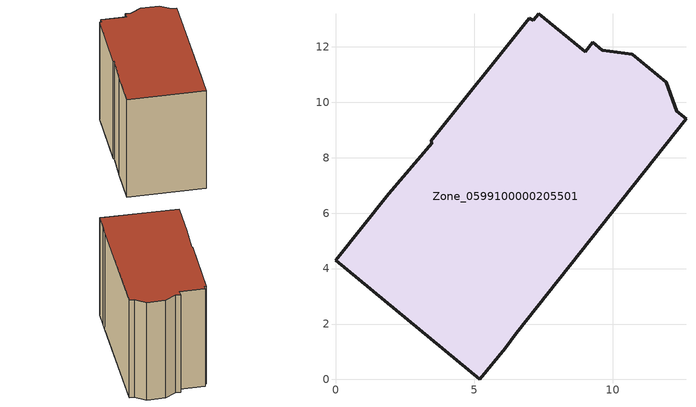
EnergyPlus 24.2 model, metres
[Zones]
Zone_0599100000205501
 floor ground (C_G): 1.92,6.7 3.5,8.54 3.44,8.59 6.99,13.04 7.13,12.96 7.33,13.2 9,11.81 9.27,12.16 9.62,11.88 10.7,11.72 11.92,10.72 12.3,9.68 12.64,9.4 6.51,1.66 6.12,1.13 5.19,0 0,4.29 z0
 wall outside (C_F): 5.19,0 6.12,1.13 6.51,1.66 12.64,9.4 12.3,9.68 11.92,10.72 10.7,11.72 9.62,11.88 9.27,12.16 9,11.81 7.33,13.2 7.13,12.96 6.99,13.04 3.44,8.59 3.5,8.54 1.92,6.7 0,4.29 5.19,0 z0:10.01
 roof outside (C_R): 7.13,12.96 6.99,13.04 3.44,8.59 3.5,8.54 1.92,6.7 0,4.29 5.19,0 6.12,1.13 6.51,1.66 12.64,9.4 12.3,9.68 11.92,10.72 10.7,11.72 9.62,11.88 9.27,12.16 9,11.81 7.33,13.2 z10.01
[BUILDING]
Pand.0599100000205501: North Axis=0; Terrain=City; Loads Convergence Tolerance Value=0.04; Temperature Convergence Tolerance Value=0.4; Solar Distribution=FullExterior; Maximum Number of Warmup Days=25; Minimum Number of Warmup Days=1
[Site:Location]
Rotterdam.The.Hague.AP_ZH_NLD Design_Conditions: Latitude=51.96; Longitude=4.45; Time Zone=1; Elevation=-4.5
[SITE:GROUNDTEMPERATURE:BUILDINGSURFACE]
18, 18, 18, 18, 18, 18, 18, 18, 18, 18, 18, 18
[MATERIAL] Thermal Absorptance=0.9; Solar Absorptance=0.7; Visible Absorptance=0.7
Name | Roughness | Thickness | Conductivity | Density | Specific Heat
G.TI.1946 | MediumSmooth | 0.15 | 1 | 540 | 1210
F.TI.1946 | Rough | 0.3 | 0.857143 | 1920 | 840
R.TI.1946 | MediumRough | 0.2 | 0.1 | 1500 | 1000
[CONSTRUCTION]
C_G: G.TI.1946
C_F: F.TI.1946
C_R: R.TI.1946
[ZONE]
Zone_0599100000205501: Type=1; Multiplier=1; Ceiling Height=Autocalculate; Volume=Autocalculate; Floor Area=autocalculate; Part of Total Floor Area=Yes
[ZONEINFILTRATION:DESIGNFLOWRATE]
Infil_Zone_0599100000205501: Zone or ZoneList or Space or SpaceList=Zone_0599100000205501; Schedule=AlwaysOn; Design Flow Rate Calculation Method=Flow/Area; Flow Rate per Floor Area=0.003; Constant Term Coefficient=1; Temperature Term Coefficient=0; Velocity Term Coefficient=0; Velocity Squared Term Coefficient=0
[HVACTEMPLATE:ZONE:IDEALLOADSAIRSYSTEM]
Zone_0599100000205501: Maximum Heating Supply Air Temperature=50; Minimum Cooling Supply Air Temperature=13; Maximum Heating Supply Air Humidity Ratio=0.0156; Minimum Cooling Supply Air Humidity Ratio=0.0077; Heating Limit=NoLimit; Cooling Limit=NoLimit; Dehumidification Control Type=ConstantSensibleHeatRatio; Cooling Sensible Heat Ratio=0.7; Dehumidification Setpoint=60; Humidification Control Type=None; Humidification Setpoint=30; Outdoor Air Method=None; Outdoor Air Flow Rate per Person=0.00944; Outdoor Air Flow Rate per Zone Floor Area=0; Outdoor Air Flow Rate per Zone=0; Demand Controlled Ventilation Type=None; Outdoor Air Economizer Type=NoEconomizer; Heat Recovery Type=None; Sensible Heat Recovery Effectiveness=0.7; Latent Heat Recovery Effectiveness=0.65
[ZONECONTROL:THERMOSTAT]
ThermostatControl_Zone_0599100000205501: Zone or ZoneList=Zone_0599100000205501; Control Type Schedule=DualSetpointControlType; Control 1=Thermostat_Zone_0599100000205501; Temperature Difference Between Cutout And Setpoint=0
[THERMOSTATSETPOINT:DUALSETPOINT]
Thermostat_Zone_0599100000205501: Heating Setpoint Temperature Schedule=HeatingSetpoint_Zone_0599100000205501; Cooling Setpoint Temperature Schedule=CoolingSetpoint_Zone_0599100000205501
[SCHEDULE:COMPACT]
HeatingSetpoint_Zone_0599100000205501: Through: 12/31, For: AllDays, Until: 24:00, 21
CoolingSetpoint_Zone_0599100000205501: Through: 12/31, For: AllDays, Until: 24:00, 24
DualSetpointControlType: Through: 12/31, For: AllDays, Until: 24:00, 4
AlwaysOn: Through: 12/31, For: AllDays, Until: 24:00, 1
